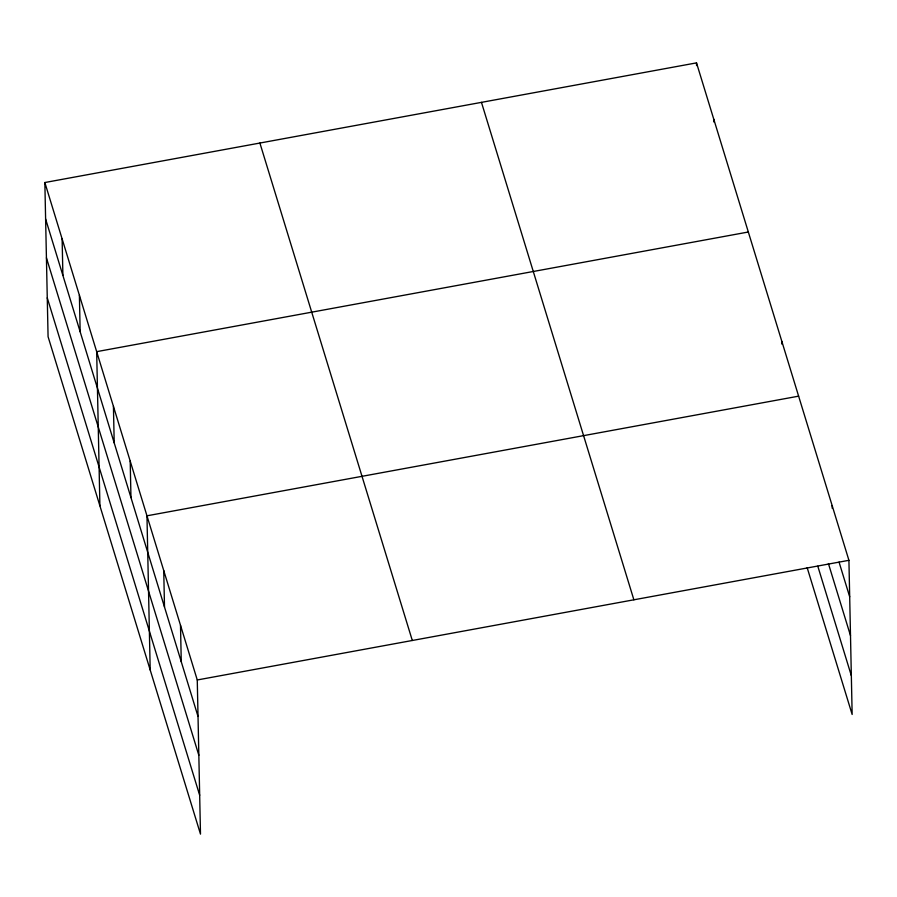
<?xml version="1.0" encoding="UTF-8"?>
<svg xmlns="http://www.w3.org/2000/svg" width="897" height="897" viewBox="0 0 897 897"><rect width="100%" height="100%" fill="white"/><g stroke="black" fill="none" stroke-linecap="round" stroke-linejoin="round"><path stroke-width="1.35" d="M44.85 182.528L197.262 679.971L200.491 834.12L48.079 336.689L44.85 182.528L696.509 62.88L848.921 560.311L852.15 714.472L807.165 567.666M748.333 232.009L96.674 351.658L99.903 505.818M798.622 396.16L146.962 515.809L150.191 669.969M197.262 679.971L848.921 560.311M839.054 562.105L849.683 596.797M828.413 563.563L850.502 635.637M817.806 566.209L851.331 675.643M481.465 102.359L633.876 599.801M259.895 143.038L412.306 640.48M45.612 219.014L198.024 716.456M46.431 257.843L198.842 755.285M47.261 297.849L199.683 795.291M832.158 505.594L832.214 508.296M781.859 341.443L781.915 344.145M713.777 119.256L713.833 121.958M696.509 62.88L696.565 65.582M180.499 625.243L181.261 661.739M163.736 570.526L164.499 607.022M130.2 461.092L130.962 497.577M113.437 406.375L114.199 442.86M79.396 295.281L80.158 331.767M62.128 238.905L62.891 275.39"/></g></svg>
